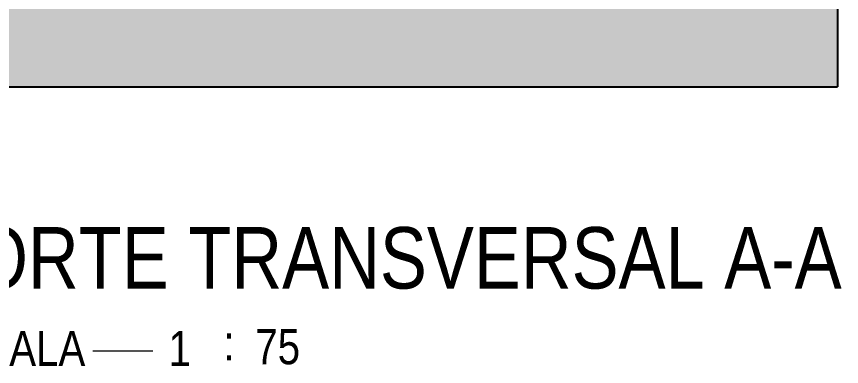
# Model space of a CAD drawing. Header units: millimetres. Extents: x -178 to 521, y -135 to 750.
# Drawn here: x -78.841 to -74.998, y 724.841 to 726.471 of the extents above; entities that cross this region are included whole.
import ezdxf
from ezdxf.enums import TextEntityAlignment as Align

# ---------------------------------------------------------------- set-up
doc = ezdxf.new("R2010")
doc.units = ezdxf.units.MM
doc.header["$LTSCALE"] = 20
doc.header["$MEASUREMENT"] = 0
doc.linetypes.add('CONTINU', pattern=[0])
doc.layers.get('0').update_dxf_attribs({"linetype": 'CONTINUOUS'})
for name, color, linetype in [('COTAS', 7, 'CONTINUOUS'), ('E-txt-g', 3, 'CONTINUOUS'), ('E-TXT-Y', 2, 'CONTINUOUS')]:
    doc.layers.add(name, color=color, linetype=linetype)
doc.layers.add('E-Txt-W', color=7, linetype='CONTINUOUS', lineweight=20)
doc.styles.add('F2', font='ARIALN.TTF')

# ---------------------------------------------------------------- blocks, each defined once
blk = doc.blocks.new('IND_DES')
at = {"layer": 'E-Txt-W', "color": 7}
blk.add_line((0.02691874245280701, -0.2427656959243834), (0.1983660587259664, -0.2427656959243834), dxfattribs=at)
at = {"layer": 'E-txt-g', "color": 7, "style": 'F2'}
for s, p in [('ESCALA', (-0.4462717795387974, -0.2864363435289476)), ('1', (0.2425575839921805, -0.2864363435289476)), (':', (0.3987914186079706, -0.2706450809588361))]:
    blk.add_text(s, height=0.1, dxfattribs=at).set_placement(p)
blk.add_attdef('ESCALA', (0.4897224567261773, -0.2812346871019269), '', height=0.1, dxfattribs=at)
at = {"layer": 'E-Txt-W', "color": 6, "style": 'F2'}
blk.add_attdef('00', text='', height=0.4, dxfattribs=at).set_placement((-0.7082919628174977, -0.2880972761437874), align=Align.CENTER)
at = {"layer": 'E-TXT-Y', "color": 7, "style": 'F2'}
for tag, p in [('PROJETO', (-0.456320197291042, 0.1829284647775342)), ('DESENHO', (-0.4582074107559393, -0.06583962129464105))]:
    blk.add_attdef(tag, p, '', height=0.175, dxfattribs=at)

msp = doc.modelspace()

# ---------------------------------------------------------------- hatches: boundary and pattern name
at = {"layer": 'COTAS', "linetype": 'CONTINU'}
h = msp.add_hatch(dxfattribs=at)
h.set_pattern_fill('ANSI38', color=8, scale=0.25, style=0)
h.set_pattern_definition([(45, (-81.1685527121708, 19.82070320272396), (-0.02209708691207961, 0.02209708691207961), []), (135, (-81.1685527121708, 19.82070320272396), (-0.06629126073623882, 0.02209708691207962), [0.078125, -0.046875])])
h.paths.add_polyline_path([(-75.01550404404011, 726.143190420521), (-75.01550404404011, 726.543190420521), (-76.35537603701403, 726.5431904205209), (-76.35537603701403, 726.593190420521), (-76.95537603701496, 726.593190420521), (-76.95537603701496, 726.6431904205211), (-82.79420533467342, 726.643190420521), (-82.79420533467342, 726.143190420521)])

# ---------------------------------------------------------------- linework, layer by layer
at = {"color": 8, "linetype": 'Continuous'}
msp.add_line((-75.01550404404011, 726.543190420521), (-75.01550404404011, 726.143190420521), dxfattribs=at)
at = {"layer": 'COTAS', "color": 8, "linetype": 'CONTINU'}
msp.add_line((-82.79420533467342, 726.143190420521), (-75.01550404404011, 726.143190420521), dxfattribs=at)

# ---------------------------------------------------------------- block references
ref = msp.add_blockref('IND_DES', (-78.52934467914241, 725.3115158882346), dxfattribs=dict(xscale=1.636240131907927, yscale=1.636240131907927, zscale=1.636240131907927))
ref.add_attrib('DESENHO', 'CORTE TRANSVERSAL A-A', (-79.2790818657881, 725.2037865522151), dxfattribs={"layer": 'E-TXT-Y', "color": 2, "height": 0.2863422170090243, "style": 'F2'})
ref.add_attrib('ESCALA', '75', (-77.72804083829982, 724.8513478341941), dxfattribs={"layer": 'E-txt-g', "color": 7, "height": 0.1636244010411797, "style": 'F2'})

doc.saveas('drawing.dxf')
